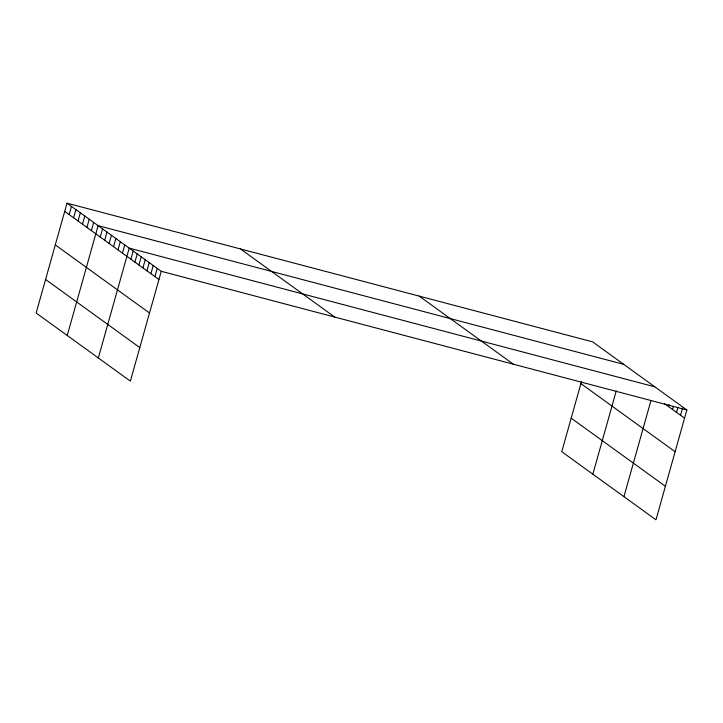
<?xml version="1.0" encoding="UTF-8"?>
<svg xmlns="http://www.w3.org/2000/svg" width="723" height="723" viewBox="0 0 723 723"><rect width="100%" height="100%" fill="white"/><g stroke="black" fill="none" stroke-linecap="round" stroke-linejoin="round"><path stroke-width="1.08" d="M67.022 203.181L36.15 313.014L130.366 381.129L161.238 271.297L67.022 203.181L592.634 341.871L686.85 409.986L655.978 519.819L561.762 451.703L581.509 381.437M69.164 214.577L71.46 206.389M73.601 217.795L75.906 209.607M78.048 221.003L80.343 212.815M82.485 224.211L84.79 216.023M86.932 227.429L89.227 219.232M91.369 230.637L93.674 222.449M67.239 335.49L98.111 225.657L623.723 364.356M100.253 237.063L102.558 228.866M104.699 240.271L106.995 232.083M109.137 243.479L111.441 235.291M113.574 246.688L115.879 238.5M118.021 249.905L120.325 241.717M122.458 253.113L124.763 244.925M98.337 357.966L129.209 248.134L654.812 386.832M130.908 259.223L133.213 251.035M134.912 262.115L137.216 253.927M138.915 265.007L141.22 256.819M142.919 267.908L145.224 259.711M146.923 270.8L149.227 262.612M150.926 273.692L153.231 265.504M154.93 276.593L157.234 268.396M592.851 474.18L616.249 390.935M623.94 496.665L650.998 400.425M668.531 406.597L669.109 404.555M672.535 409.489L673.402 406.425M676.538 412.39L677.975 407.266M680.542 415.282L682.557 408.115M161.238 271.297L686.85 409.986M664.527 403.705L684.545 418.174M580.903 383.606L675.119 451.721M419.177 296.105L513.402 364.22M571.188 418.165L665.404 486.281M240.47 248.947L334.695 317.063M64.718 211.369L158.933 279.485M55.291 244.907L149.507 313.023M45.576 279.467L139.792 347.582"/></g></svg>
